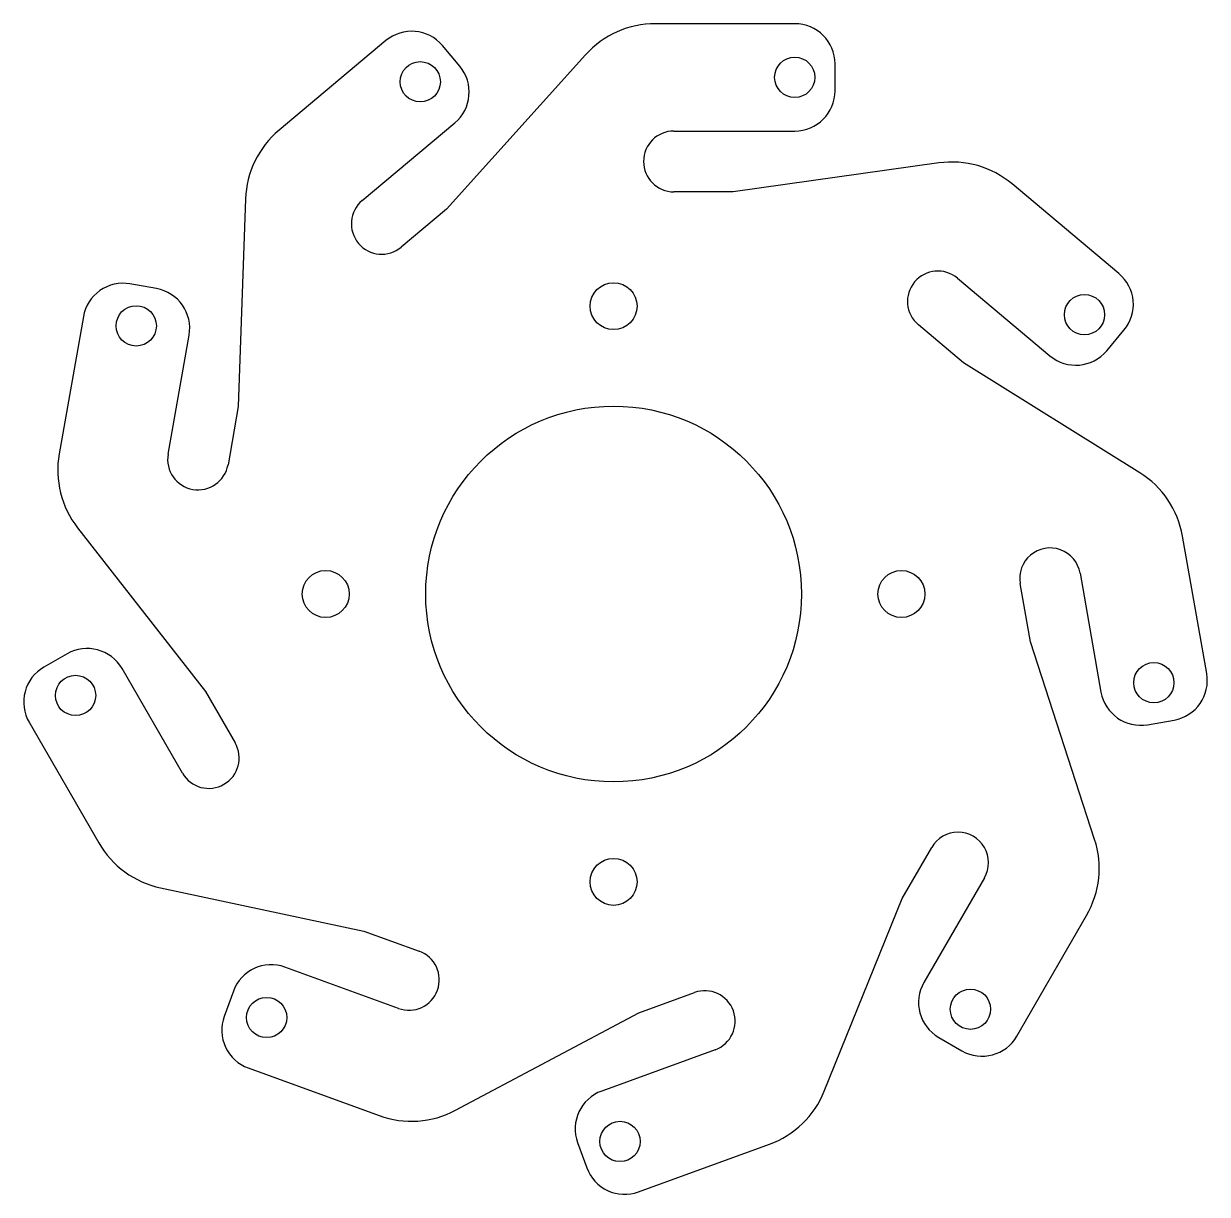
# Model space of a CAD drawing. Extents: x -44 to 44.2, y -44.7 to 42.5.
import ezdxf

# ---------------------------------------------------------------- set-up
doc = ezdxf.new("R2010")
doc.units = 0
doc.layers.get('0').update_dxf_attribs({"linetype": 'CONTINUOUS'})

msp = doc.modelspace()

# ---------------------------------------------------------------- linework, layer by layer
at = {"color": 7, "linetype": 'CONTINUOUS'}
for p, q in [((13.5, 42.5), (3.117, 42.5)), ((-16.977, 41.235), (-24.931, 34.56)), ((-11.465, 39.333), (-12.75, 40.865)), ((-2.085, 40.184), (-12.446, 28.678)), ((16.5, 37.5), (16.5, 39.5)), ((-18.729, 29.321), (-11.835, 35.106)), ((4.5, 34.5), (13.5, 34.5)), ((24.232, 32.123), (8.9, 29.968)), ((37.66, 23.879), (29.706, 30.554)), ((-27.427, 29.442), (-27.968, 13.968)), ((8.9, 29.968), (4.5, 29.968)), ((-12.446, 28.678), (-15.816, 25.85)), ((-34.065, 22.761), (-36.035, 23.108)), ((25.623, 23.536), (32.518, 17.751)), ((-39.51, 20.675), (-41.313, 10.449)), ((26.081, 17.237), (22.71, 20.064)), ((36.744, 18.121), (38.03, 19.653)), ((-33.194, 10.422), (-31.632, 19.286)), ((39.211, 9.032), (26.081, 17.237)), ((-27.968, 13.968), (-28.732, 9.636)), ((-39.936, 4.924), (-30.403, -7.277)), ((44.199, -5.915), (42.396, 4.311)), ((34.757, 1.559), (36.32, -7.304)), ((31.058, -3.56), (30.294, 0.772)), ((35.843, -18.286), (31.058, -3.56)), ((-40.726, -4.461), (-42.458, -5.461)), ((-32.128, -13.353), (-36.628, -5.559)), ((-30.403, -7.277), (-28.203, -11.087)), ((-43.556, -9.559), (-38.364, -18.551)), ((39.795, -9.738), (41.765, -9.39)), ((21.504, -22.691), (23.703, -18.881)), ((27.628, -21.147), (23.128, -28.941)), ((-33.758, -21.898), (-18.613, -25.117)), ((15.703, -37.047), (21.504, -22.691)), ((30.056, -32.941), (35.248, -23.949)), ((-18.613, -25.117), (-14.478, -26.622)), ((-16.028, -30.88), (-24.486, -27.802)), ((-28.331, -29.595), (-29.015, -31.475)), ((1.887, -31.205), (6.021, -29.7)), ((-11.784, -38.474), (1.887, -31.205)), ((24.226, -33.039), (25.958, -34.039)), ((7.571, -33.958), (-0.886, -37.037)), ((-27.222, -35.32), (-17.465, -38.871)), ((-2.679, -40.882), (-1.995, -42.761)), ((1.85, -44.554), (11.607, -41.003))]:
    msp.add_line(p, q, dxfattribs=at)
for centre, radius in [((13.5, 38.5), 1.5), ((-14.406, 38.17), 1.5), ((0, 21.45), 1.75), ((35.089, 20.815), 1.5), ((-35.571, 19.98), 1.5), ((0, 0), 14), ((-21.45, 0), 1.75), ((21.45, 0), 1.75), ((40.259, -6.609), 1.5), ((-40.092, -7.559), 1.5), ((0, -21.45), 1.75), ((26.592, -30.941), 1.5), ((-25.854, -31.561), 1.5), ((0.482, -40.795), 1.5)]:
    msp.add_circle(centre, radius, dxfattribs=at)
for centre, radius, start, end in [((3.117, 35.5), 7, 90, 138), ((13.5, 39.5), 3, 0, 90), ((-15.049, 38.936), 3, 40, 130), ((-13.763, 37.404), 3, 310, 40), ((13.5, 37.5), 3, 270, 0), ((-20.432, 29.198), 7, 130, 178), ((4.5, 32.234), 2.266, 90, 270), ((25.206, 25.191), 7, 50, 98), ((-17.273, 27.585), 2.266, 130, 310), ((24.167, 21.8), 2.266, 50, 230), ((35.732, 21.581), 3, 320, 50), ((-36.556, 20.154), 3, 80, 170), ((-34.586, 19.807), 3, 350, 80), ((34.446, 20.049), 3, 230, 320), ((-34.419, 9.234), 7, 170, 218), ((-30.963, 10.029), 2.266, 170, 350), ((35.502, 3.095), 7, 10, 58), ((32.526, 1.166), 2.266, 10, 190), ((-39.226, -7.059), 3, 30, 120), ((-40.958, -8.059), 3, 120, 210), ((41.244, -6.436), 3, 280, 10), ((39.275, -6.783), 3, 190, 280), ((-30.166, -12.22), 2.266, 210, 30), ((25.666, -20.014), 2.266, 330, 150), ((29.186, -20.449), 7, 330, 18), ((-32.302, -15.051), 7, 210, 258), ((-15.253, -28.751), 2.266, 250, 70), ((-25.512, -30.621), 3, 70, 160), ((25.726, -30.441), 3, 150, 240), ((6.796, -31.829), 2.266, 290, 110), ((-26.196, -32.501), 3, 160, 250), ((27.458, -31.441), 3, 240, 330), ((0.14, -39.856), 3, 110, 200), ((9.213, -34.425), 7, 290, 338), ((-15.07, -32.293), 7, 250, 298), ((0.824, -41.735), 3, 200, 290)]:
    msp.add_arc(centre, radius, start, end, dxfattribs=at)

doc.saveas('drawing.dxf')
